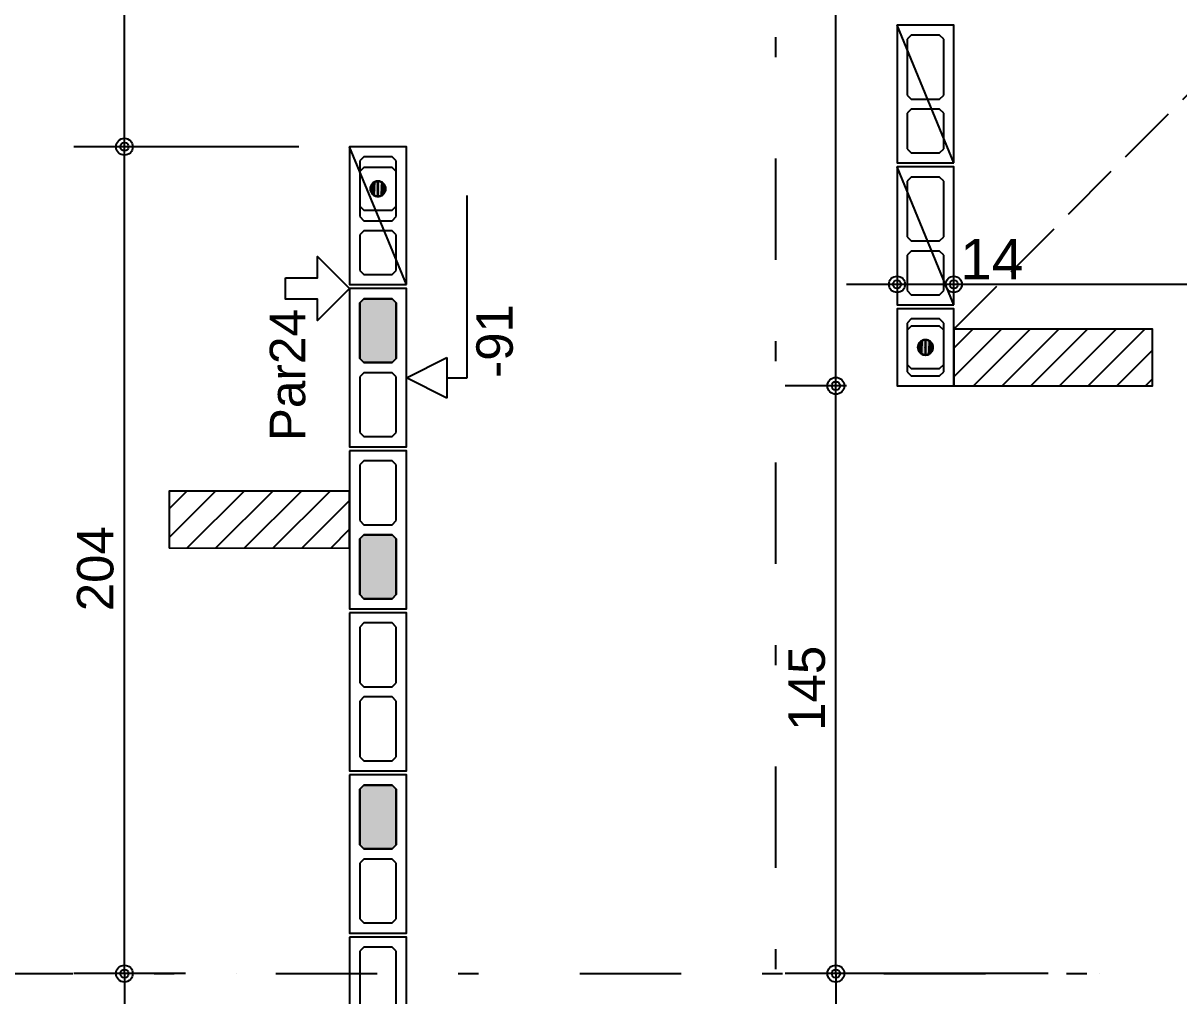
# Model space of a CAD drawing. Extents: x 0 to 119, y 0 to 84.
# Drawn here: x 22.53 to 28.23, y 52.63 to 57.43 of the extents above; entities that cross this region are included whole.
import ezdxf

# ---------------------------------------------------------------- set-up
doc = ezdxf.new("R2010")
doc.units = 0
doc.header["$MEASUREMENT"] = 0
doc.linetypes.add('ESTILO_TQS_0003', pattern=[1.5, 0.5, -0.4, 0.1, -0.5])
doc.linetypes.add('ESTILO_TQS_0005', pattern=[0.4, 0.3, -0.1])
for name, color, linetype in [('18', 6, 'CONTINUOUS'), ('20', 1, 'CONTINUOUS'), ('27', 250, 'CONTINUOUS'), ('29', 9, 'CONTINUOUS'), ('3', 7, 'CONTINUOUS'), ('35', 255, 'CONTINUOUS'), ('45', 7, 'CONTINUOUS'), ('9', 8, 'CONTINUOUS')]:
    doc.layers.add(name, color=color, linetype=linetype)
doc.styles.add('TQS_ARIAL', font='arial.ttf')

msp = doc.modelspace()

# ---------------------------------------------------------------- linework, layer by layer
at = {"layer": '18', "color": 6, "linetype": 'ESTILO_TQS_0003'}
msp.add_line((26.2378, 71.761279), (26.2378, 35.258524), dxfattribs=at)
at = {"layer": '18', "color": 6, "linetype": 'Continuous'}
for p, q in [((24.7178, 55.68), (24.7178, 56.58)), ((24.4178, 55.68), (24.6178, 55.78)), ((24.6178, 55.78), (24.6178, 55.58)), ((24.6178, 55.58), (24.4178, 55.68)), ((24.6178, 55.68), (24.7178, 55.68))]:
    msp.add_line(p, q, dxfattribs=at)
at = {"layer": '20', "color": 1, "linetype": 'ESTILO_TQS_0003'}
msp.add_line((10.273328, 52.74), (47.431347, 52.74), dxfattribs=at)
at = {"layer": '27', "color": 250, "linetype": 'ESTILO_TQS_0005'}
for points in [[(27.0478, 57.055), (27.0678, 57.075), (27.0678, 57.35), (27.0478, 57.37), (26.9078, 57.37), (26.8878, 57.35), (26.8878, 57.075), (26.9078, 57.055), (27.0478, 57.055)], [(27.0478, 56.79), (27.0678, 56.81), (27.0678, 56.985), (27.0478, 57.005), (26.9078, 57.005), (26.8878, 56.985), (26.8878, 56.81), (26.9078, 56.79), (27.0478, 56.79)], [(24.3478, 56.455), (24.3678, 56.475), (24.3678, 56.75), (24.3478, 56.77), (24.2078, 56.77), (24.1878, 56.75), (24.1878, 56.475), (24.2078, 56.455), (24.3478, 56.455)], [(27.0478, 56.355), (27.0678, 56.375), (27.0678, 56.65), (27.0478, 56.67), (26.9078, 56.67), (26.8878, 56.65), (26.8878, 56.375), (26.9078, 56.355), (27.0478, 56.355)], [(24.3478, 56.19), (24.3678, 56.21), (24.3678, 56.385), (24.3478, 56.405), (24.2078, 56.405), (24.1878, 56.385), (24.1878, 56.21), (24.2078, 56.19), (24.3478, 56.19)], [(27.0478, 56.09), (27.0678, 56.11), (27.0678, 56.285), (27.0478, 56.305), (26.9078, 56.305), (26.8878, 56.285), (26.8878, 56.11), (26.9078, 56.09), (27.0478, 56.09)], [(24.2078, 56.07), (24.1878, 56.05), (24.1878, 55.775), (24.2078, 55.755), (24.3478, 55.755), (24.3678, 55.775), (24.3678, 56.05), (24.3478, 56.07), (24.2078, 56.07)], [(27.0478, 55.69), (27.0678, 55.71), (27.0678, 55.95), (27.0478, 55.97), (26.9078, 55.97), (26.8878, 55.95), (26.8878, 55.71), (26.9078, 55.69), (27.0478, 55.69)], [(24.2078, 55.705), (24.1878, 55.685), (24.1878, 55.41), (24.2078, 55.39), (24.3478, 55.39), (24.3678, 55.41), (24.3678, 55.685), (24.3478, 55.705), (24.2078, 55.705)], [(24.2078, 55.27), (24.1878, 55.25), (24.1878, 54.975), (24.2078, 54.955), (24.3478, 54.955), (24.3678, 54.975), (24.3678, 55.25), (24.3478, 55.27), (24.2078, 55.27)], [(24.2078, 54.905), (24.1878, 54.885), (24.1878, 54.61), (24.2078, 54.59), (24.3478, 54.59), (24.3678, 54.61), (24.3678, 54.885), (24.3478, 54.905), (24.2078, 54.905)], [(24.2078, 54.47), (24.1878, 54.45), (24.1878, 54.175), (24.2078, 54.155), (24.3478, 54.155), (24.3678, 54.175), (24.3678, 54.45), (24.3478, 54.47), (24.2078, 54.47)], [(24.2078, 54.105), (24.1878, 54.085), (24.1878, 53.81), (24.2078, 53.79), (24.3478, 53.79), (24.3678, 53.81), (24.3678, 54.085), (24.3478, 54.105), (24.2078, 54.105)], [(24.2078, 53.67), (24.1878, 53.65), (24.1878, 53.375), (24.2078, 53.355), (24.3478, 53.355), (24.3678, 53.375), (24.3678, 53.65), (24.3478, 53.67), (24.2078, 53.67)], [(24.2078, 53.305), (24.1878, 53.285), (24.1878, 53.01), (24.2078, 52.99), (24.3478, 52.99), (24.3678, 53.01), (24.3678, 53.285), (24.3478, 53.305), (24.2078, 53.305)], [(24.2078, 52.87), (24.1878, 52.85), (24.1878, 52.575), (24.2078, 52.555), (24.3478, 52.555), (24.3678, 52.575), (24.3678, 52.85), (24.3478, 52.87), (24.2078, 52.87)]]:
    msp.add_lwpolyline(points, dxfattribs=at)
at = {"layer": '29', "color": 9, "linetype": 'Continuous'}
for p, q in [((27.1178, 55.684914), (27.352886, 55.92)), ((27.1178, 55.826335), (27.211465, 55.92)), ((27.214307, 55.64), (27.494307, 55.92)), ((27.355729, 55.64), (27.635729, 55.92)), ((27.49715, 55.64), (27.77715, 55.92)), ((27.638571, 55.64), (27.918571, 55.92)), ((27.779993, 55.64), (28.059993, 55.92)), ((27.921414, 55.64), (28.097758, 55.816344)), ((28.062836, 55.64), (28.097758, 55.674922)), ((23.248194, 54.892363), (23.47591, 55.11988)), ((23.248194, 55.033723), (23.334427, 55.11988)), ((23.337499, 54.840231), (23.617393, 55.11988)), ((23.47892, 54.840169), (23.758877, 55.11988)), ((23.620342, 54.840107), (23.90036, 55.11988)), ((23.761763, 54.840045), (24.041843, 55.11988)), ((23.903184, 54.839983), (24.1378, 55.074393)), ((24.044606, 54.839921), (24.1378, 54.933034))]:
    msp.add_line(p, q, dxfattribs=at)
for points in [[(27.1178, 55.64), (28.097758, 55.64), (28.097758, 55.92), (27.1178, 55.92), (27.1178, 55.64)], [(23.248194, 54.84027), (24.1378, 54.83988), (24.1378, 55.11988), (23.248194, 55.11988), (23.248194, 54.83988)]]:
    msp.add_lwpolyline(points, dxfattribs=at)
at = {"layer": '3', "color": 7, "linetype": 'Continuous'}
for p, q in [((27.1178, 56.74), (26.8378, 57.42)), ((24.4178, 56.14), (24.1378, 56.82)), ((24.2078, 56.7175), (24.1878, 56.6975)), ((24.3478, 56.7175), (24.2078, 56.7175)), ((24.3678, 56.6975), (24.3478, 56.7175)), ((27.1178, 56.04), (26.8378, 56.72)), ((24.1878, 56.6975), (24.1878, 56.5275)), ((24.3678, 56.5275), (24.3678, 56.6975)), ((24.1878, 56.5275), (24.2078, 56.5075)), ((24.2078, 56.5075), (24.3478, 56.5075)), ((24.3478, 56.5075), (24.3678, 56.5275)), ((26.9078, 55.935), (26.8878, 55.915)), ((27.0478, 55.935), (26.9078, 55.935)), ((27.0678, 55.915), (27.0478, 55.935)), ((26.8878, 55.915), (26.8878, 55.745)), ((27.0678, 55.745), (27.0678, 55.915)), ((26.8878, 55.745), (26.9078, 55.725)), ((26.9078, 55.725), (27.0478, 55.725)), ((27.0478, 55.725), (27.0678, 55.745))]:
    msp.add_line(p, q, dxfattribs=at)
for points in [[(27.1178, 56.74), (27.1178, 57.42), (26.8378, 57.42), (26.8378, 56.74), (27.1178, 56.74)], [(24.4178, 56.14), (24.4178, 56.82), (24.1378, 56.82), (24.1378, 56.14), (24.4178, 56.14)], [(27.1178, 56.04), (27.1178, 56.72), (26.8378, 56.72), (26.8378, 56.04), (27.1178, 56.04)], [(24.2778, 56.6131), (24.277861, 56.613097), (24.277921, 56.613088), (24.27798, 56.613072), (24.278037, 56.613051), (24.278091, 56.613025), (24.278143, 56.612992), (24.278191, 56.612955), (24.278235, 56.612913), (24.278274, 56.612867), (24.278309, 56.612817), (24.278339, 56.612764), (24.278363, 56.612708), (24.278381, 56.61265), (24.278393, 56.612591), (24.278399, 56.61253), (24.278399, 56.61247), (24.278393, 56.612409), (24.278381, 56.61235), (24.278363, 56.612292), (24.278339, 56.612236), (24.278309, 56.612183), (24.278274, 56.612133), (24.278235, 56.612087), (24.278191, 56.612045), (24.278143, 56.612008), (24.278091, 56.611975), (24.278037, 56.611949), (24.27798, 56.611928), (24.277921, 56.611912), (24.277861, 56.611903), (24.2778, 56.6119), (24.2778, 56.6503), (24.273976, 56.650106), (24.270191, 56.649526), (24.266484, 56.648566), (24.262893, 56.647237), (24.259456, 56.64555), (24.256206, 56.643525), (24.253178, 56.641181), (24.250403, 56.638543), (24.247909, 56.635638), (24.245721, 56.632495), (24.243863, 56.629147), (24.242353, 56.625628), (24.241207, 56.621975), (24.240436, 56.618224), (24.240049, 56.614415), (24.240049, 56.610585), (24.240436, 56.606776), (24.241207, 56.603025), (24.242353, 56.599372), (24.243863, 56.595853), (24.245721, 56.592505), (24.247909, 56.589362), (24.250403, 56.586457), (24.253178, 56.583819), (24.256206, 56.581475), (24.259456, 56.57945), (24.262893, 56.577763), (24.266484, 56.576434), (24.270191, 56.575474), (24.273976, 56.574894), (24.2778, 56.5747), (24.2778, 56.6131)], [(24.2778, 56.6119), (24.277739, 56.611903), (24.277679, 56.611912), (24.27762, 56.611928), (24.277563, 56.611949), (24.277509, 56.611975), (24.277457, 56.612008), (24.277409, 56.612045), (24.277365, 56.612087), (24.277326, 56.612133), (24.277291, 56.612183), (24.277261, 56.612236), (24.277237, 56.612292), (24.277219, 56.61235), (24.277207, 56.612409), (24.277201, 56.61247), (24.277201, 56.61253), (24.277207, 56.612591), (24.277219, 56.61265), (24.277237, 56.612708), (24.277261, 56.612764), (24.277291, 56.612817), (24.277326, 56.612867), (24.277365, 56.612913), (24.277409, 56.612955), (24.277457, 56.612992), (24.277509, 56.613025), (24.277563, 56.613051), (24.27762, 56.613072), (24.277679, 56.613088), (24.277739, 56.613097), (24.2778, 56.6131), (24.2778, 56.5747), (24.281624, 56.574894), (24.285409, 56.575474), (24.289116, 56.576434), (24.292707, 56.577763), (24.296144, 56.57945), (24.299394, 56.581475), (24.302422, 56.583819), (24.305197, 56.586457), (24.307691, 56.589362), (24.309879, 56.592505), (24.311737, 56.595853), (24.313247, 56.599372), (24.314393, 56.603025), (24.315164, 56.606776), (24.315551, 56.610585), (24.315551, 56.614415), (24.315164, 56.618224), (24.314393, 56.621975), (24.313247, 56.625628), (24.311737, 56.629147), (24.309879, 56.632495), (24.307691, 56.635638), (24.305197, 56.638543), (24.302422, 56.641181), (24.299394, 56.643525), (24.296144, 56.64555), (24.292707, 56.647237), (24.289116, 56.648566), (24.285409, 56.649526), (24.281624, 56.650106), (24.2778, 56.6503), (24.2778, 56.6119)], [(23.821853, 56.172658), (23.979826, 56.172658), (23.979826, 56.277974), (24.1378, 56.12), (23.979826, 55.962026), (23.979826, 56.067342), (23.821853, 56.067342), (23.821853, 56.172658)], [(24.1378, 56.12), (24.1378, 55.34), (24.4178, 55.34), (24.4178, 56.12), (24.1378, 56.12)], [(27.1178, 55.64), (27.1178, 56.02), (26.8378, 56.02), (26.8378, 55.64), (27.1178, 55.64)], [(26.9778, 55.8306), (26.977861, 55.830597), (26.977921, 55.830588), (26.97798, 55.830572), (26.978037, 55.830551), (26.978091, 55.830525), (26.978143, 55.830492), (26.978191, 55.830455), (26.978235, 55.830413), (26.978274, 55.830367), (26.978309, 55.830317), (26.978339, 55.830264), (26.978363, 55.830208), (26.978381, 55.83015), (26.978393, 55.830091), (26.978399, 55.83003), (26.978399, 55.82997), (26.978393, 55.829909), (26.978381, 55.82985), (26.978363, 55.829792), (26.978339, 55.829736), (26.978309, 55.829683), (26.978274, 55.829633), (26.978235, 55.829587), (26.978191, 55.829545), (26.978143, 55.829508), (26.978091, 55.829475), (26.978037, 55.829449), (26.97798, 55.829428), (26.977921, 55.829412), (26.977861, 55.829403), (26.9778, 55.8294), (26.9778, 55.8678), (26.973976, 55.867606), (26.970191, 55.867026), (26.966484, 55.866066), (26.962893, 55.864737), (26.959456, 55.86305), (26.956206, 55.861025), (26.953178, 55.858681), (26.950403, 55.856043), (26.947909, 55.853138), (26.945721, 55.849995), (26.943863, 55.846647), (26.942353, 55.843128), (26.941207, 55.839475), (26.940436, 55.835724), (26.940049, 55.831915), (26.940049, 55.828085), (26.940436, 55.824276), (26.941207, 55.820525), (26.942353, 55.816872), (26.943863, 55.813353), (26.945721, 55.810005), (26.947909, 55.806862), (26.950403, 55.803957), (26.953178, 55.801319), (26.956206, 55.798975), (26.959456, 55.79695), (26.962893, 55.795263), (26.966484, 55.793934), (26.970191, 55.792974), (26.973976, 55.792394), (26.9778, 55.7922), (26.9778, 55.8306)], [(26.9778, 55.8294), (26.977739, 55.829403), (26.977679, 55.829412), (26.97762, 55.829428), (26.977563, 55.829449), (26.977509, 55.829475), (26.977457, 55.829508), (26.977409, 55.829545), (26.977365, 55.829587), (26.977326, 55.829633), (26.977291, 55.829683), (26.977261, 55.829736), (26.977237, 55.829792), (26.977219, 55.82985), (26.977207, 55.829909), (26.977201, 55.82997), (26.977201, 55.83003), (26.977207, 55.830091), (26.977219, 55.83015), (26.977237, 55.830208), (26.977261, 55.830264), (26.977291, 55.830317), (26.977326, 55.830367), (26.977365, 55.830413), (26.977409, 55.830455), (26.977457, 55.830492), (26.977509, 55.830525), (26.977563, 55.830551), (26.97762, 55.830572), (26.977679, 55.830588), (26.977739, 55.830597), (26.9778, 55.8306), (26.9778, 55.7922), (26.981624, 55.792394), (26.985409, 55.792974), (26.989116, 55.793934), (26.992707, 55.795263), (26.996144, 55.79695), (26.999394, 55.798975), (27.002422, 55.801319), (27.005197, 55.803957), (27.007691, 55.806862), (27.009879, 55.810005), (27.011737, 55.813353), (27.013247, 55.816872), (27.014393, 55.820525), (27.015164, 55.824276), (27.015551, 55.828085), (27.015551, 55.831915), (27.015164, 55.835724), (27.014393, 55.839475), (27.013247, 55.843128), (27.011737, 55.846647), (27.009879, 55.849995), (27.007691, 55.853138), (27.005197, 55.856043), (27.002422, 55.858681), (26.999394, 55.861025), (26.996144, 55.86305), (26.992707, 55.864737), (26.989116, 55.866066), (26.985409, 55.867026), (26.981624, 55.867606), (26.9778, 55.8678), (26.9778, 55.8294)], [(24.1378, 55.32), (24.1378, 54.54), (24.4178, 54.54), (24.4178, 55.32), (24.1378, 55.32)], [(24.1378, 54.52), (24.1378, 53.74), (24.4178, 53.74), (24.4178, 54.52), (24.1378, 54.52)], [(24.1378, 53.72), (24.1378, 52.94), (24.4178, 52.94), (24.4178, 53.72), (24.1378, 53.72)], [(24.1378, 52.92), (24.1378, 52.14), (24.4178, 52.14), (24.4178, 52.92), (24.1378, 52.92)]]:
    msp.add_lwpolyline(points, dxfattribs=at)
for centre in [(24.2778, 56.6125), (26.9778, 55.83)]:
    msp.add_circle(centre, 0.0372, dxfattribs=at)
for points in [[(24.240049, 56.614415), (24.240049, 56.610585), (24.240436, 56.618224)], [(24.240049, 56.610585), (24.240436, 56.606776), (24.240436, 56.618224)], [(24.240436, 56.618224), (24.240436, 56.606776), (24.241207, 56.621975)], [(24.240436, 56.606776), (24.241207, 56.603025), (24.241207, 56.621975)], [(24.241207, 56.621975), (24.241207, 56.603025), (24.242353, 56.625628)], [(24.241207, 56.603025), (24.242353, 56.599372), (24.242353, 56.625628)], [(24.242353, 56.625628), (24.242353, 56.599372), (24.243863, 56.629147)], [(24.242353, 56.599372), (24.243863, 56.595853), (24.243863, 56.629147)], [(24.243863, 56.629147), (24.243863, 56.595853), (24.245721, 56.632495)], [(24.243863, 56.595853), (24.245721, 56.592505), (24.245721, 56.632495)], [(24.245721, 56.632495), (24.245721, 56.592505), (24.247909, 56.635638)], [(24.245721, 56.592505), (24.247909, 56.589362), (24.247909, 56.635638)], [(24.247909, 56.635638), (24.247909, 56.589362), (24.250403, 56.638543)], [(24.247909, 56.589362), (24.250403, 56.586457), (24.250403, 56.638543)], [(24.250403, 56.638543), (24.250403, 56.586457), (24.253178, 56.641181)], [(24.250403, 56.586457), (24.253178, 56.583819), (24.253178, 56.641181)], [(24.253178, 56.641181), (24.253178, 56.583819), (24.256206, 56.643525)], [(24.253178, 56.583819), (24.256206, 56.581475), (24.256206, 56.643525)], [(24.256206, 56.643525), (24.256206, 56.581475), (24.259456, 56.64555)], [(24.256206, 56.581475), (24.259456, 56.57945), (24.259456, 56.64555)], [(24.259456, 56.64555), (24.259456, 56.57945), (24.262893, 56.647237)], [(24.259456, 56.57945), (24.262893, 56.577763), (24.262893, 56.647237)], [(24.262893, 56.647237), (24.262893, 56.577763), (24.266484, 56.648566)], [(24.262893, 56.577763), (24.266484, 56.576434), (24.266484, 56.648566)], [(24.266484, 56.648566), (24.266484, 56.576434), (24.270191, 56.649526)], [(24.266484, 56.576434), (24.270191, 56.575474), (24.270191, 56.649526)], [(24.273976, 56.574894), (24.273976, 56.650106), (24.270191, 56.575474)], [(24.270191, 56.649526), (24.270191, 56.575474), (24.273976, 56.650106)], [(24.273976, 56.574894), (24.2778, 56.6131), (24.2778, 56.6503)], [(24.273976, 56.574894), (24.2778, 56.6503), (24.273976, 56.650106)], [(24.273976, 56.574894), (24.2778, 56.5747), (24.2778, 56.6131)], [(24.277365, 56.612087), (24.2778, 56.6119), (24.277326, 56.612133)], [(24.2778, 56.6119), (24.2778, 56.6119), (24.277326, 56.612133)], [(24.277326, 56.612133), (24.2778, 56.6119), (24.277326, 56.612133)], [(24.2778, 56.6119), (24.2778, 56.6119), (24.277326, 56.612133)], [(24.277326, 56.612133), (24.2778, 56.6119), (24.277326, 56.612133)], [(24.2778, 56.6119), (24.2778, 56.6119), (24.277326, 56.612133)], [(24.277409, 56.612045), (24.2778, 56.6119), (24.277365, 56.612087)], [(24.2778, 56.6119), (24.2778, 56.6119), (24.277365, 56.612087)], [(24.277365, 56.612087), (24.2778, 56.6119), (24.277365, 56.612087)], [(24.2778, 56.6119), (24.2778, 56.6119), (24.277365, 56.612087)], [(24.277457, 56.612008), (24.2778, 56.6119), (24.277409, 56.612045)], [(24.2778, 56.6119), (24.2778, 56.6119), (24.277409, 56.612045)], [(24.277509, 56.611975), (24.2778, 56.6119), (24.277457, 56.612008)], [(24.2778, 56.6119), (24.2778, 56.6119), (24.277457, 56.612008)], [(24.27762, 56.611928), (24.2778, 56.6119), (24.277509, 56.611975)], [(24.2778, 56.6119), (24.2778, 56.6119), (24.277509, 56.611975)], [(24.2778, 56.6119), (24.2778, 56.6119), (24.27762, 56.611928)], [(24.2778, 56.6119), (24.2778, 56.6119), (24.27762, 56.611928)], [(24.2778, 56.6119), (24.281624, 56.650106), (24.2778, 56.6503)], [(24.2778, 56.6119), (24.2778, 56.5747), (24.281624, 56.650106)], [(24.2778, 56.5747), (24.281624, 56.574894), (24.281624, 56.650106)], [(24.2778, 56.6131), (24.278274, 56.612867), (24.2778, 56.6131)], [(24.278274, 56.612867), (24.278274, 56.612867), (24.2778, 56.6131)], [(24.2778, 56.6131), (24.278274, 56.612867), (24.2778, 56.6131)], [(24.278274, 56.612867), (24.278274, 56.612867), (24.2778, 56.6131)], [(24.2778, 56.6131), (24.278274, 56.612867), (24.2778, 56.6131)], [(24.278274, 56.612867), (24.278235, 56.612913), (24.2778, 56.6131)], [(24.2778, 56.6131), (24.278235, 56.612913), (24.2778, 56.6131)], [(24.278235, 56.612913), (24.278235, 56.612913), (24.2778, 56.6131)], [(24.2778, 56.6131), (24.278235, 56.612913), (24.2778, 56.6131)], [(24.278235, 56.612913), (24.278191, 56.612955), (24.2778, 56.6131)], [(24.2778, 56.6131), (24.278191, 56.612955), (24.2778, 56.6131)], [(24.278191, 56.612955), (24.278143, 56.612992), (24.2778, 56.6131)], [(24.2778, 56.6131), (24.278143, 56.612992), (24.2778, 56.6131)], [(24.278143, 56.612992), (24.278091, 56.613025), (24.2778, 56.6131)], [(24.2778, 56.6131), (24.278091, 56.613025), (24.2778, 56.6131)], [(24.278091, 56.613025), (24.27798, 56.613072), (24.2778, 56.6131)], [(24.2778, 56.6131), (24.27798, 56.613072), (24.2778, 56.6131)], [(24.27798, 56.613072), (24.2778, 56.6131), (24.2778, 56.6131)], [(24.2778, 56.6131), (24.2778, 56.6131), (24.2778, 56.6131)], [(24.2778, 56.6131), (24.2778, 56.6131), (24.2778, 56.6131)], [(24.2778, 56.6131), (24.2778, 56.6131), (24.2778, 56.6131)], [(24.2778, 56.6131), (24.2778, 56.6131), (24.2778, 56.6131)], [(24.2778, 56.6131), (24.2778, 56.6131), (24.2778, 56.6131)], [(24.2778, 56.6131), (24.2778, 56.6131), (24.2778, 56.6131)], [(24.2778, 56.6131), (24.2778, 56.6131), (24.2778, 56.6131)], [(24.2778, 56.6131), (24.2778, 56.6131), (24.2778, 56.6131)], [(24.2778, 56.6131), (24.2778, 56.6131), (24.2778, 56.6131)], [(24.2778, 56.6131), (24.2778, 56.6131), (24.2778, 56.6131)], [(24.2778, 56.6131), (24.2778, 56.6131), (24.2778, 56.6131)], [(24.2778, 56.6131), (24.2778, 56.6131), (24.2778, 56.6131)], [(24.2778, 56.6119), (24.2778, 56.6119), (24.2778, 56.6119)], [(24.2778, 56.6119), (24.2778, 56.6119), (24.2778, 56.6119)], [(24.2778, 56.6119), (24.2778, 56.6119), (24.2778, 56.6119)], [(24.2778, 56.6119), (24.2778, 56.6119), (24.2778, 56.6119)], [(24.2778, 56.6119), (24.2778, 56.6119), (24.2778, 56.6119)], [(24.2778, 56.6119), (24.2778, 56.6119), (24.2778, 56.6119)], [(24.2778, 56.6119), (24.2778, 56.6119), (24.2778, 56.6119)], [(24.2778, 56.6119), (24.2778, 56.6119), (24.2778, 56.6119)], [(24.2778, 56.6119), (24.2778, 56.6119), (24.2778, 56.6119)], [(24.2778, 56.6119), (24.2778, 56.6119), (24.2778, 56.6119)], [(24.2778, 56.6119), (24.2778, 56.6119), (24.2778, 56.6119)], [(24.2778, 56.6119), (24.2778, 56.6119), (24.2778, 56.6119)], [(24.281624, 56.650106), (24.281624, 56.574894), (24.285409, 56.649526)], [(24.281624, 56.574894), (24.285409, 56.575474), (24.285409, 56.649526)], [(24.285409, 56.649526), (24.285409, 56.575474), (24.289116, 56.648566)], [(24.285409, 56.575474), (24.289116, 56.576434), (24.289116, 56.648566)], [(24.289116, 56.648566), (24.289116, 56.576434), (24.292707, 56.647237)], [(24.289116, 56.576434), (24.292707, 56.577763), (24.292707, 56.647237)], [(24.292707, 56.647237), (24.292707, 56.577763), (24.296144, 56.64555)], [(24.292707, 56.577763), (24.296144, 56.57945), (24.296144, 56.64555)], [(24.296144, 56.64555), (24.296144, 56.57945), (24.299394, 56.643525)], [(24.296144, 56.57945), (24.299394, 56.581475), (24.299394, 56.643525)], [(24.299394, 56.643525), (24.299394, 56.581475), (24.302422, 56.641181)], [(24.299394, 56.581475), (24.302422, 56.583819), (24.302422, 56.641181)], [(24.302422, 56.641181), (24.302422, 56.583819), (24.305197, 56.638543)], [(24.302422, 56.583819), (24.305197, 56.586457), (24.305197, 56.638543)], [(24.305197, 56.638543), (24.305197, 56.586457), (24.307691, 56.635638)], [(24.305197, 56.586457), (24.307691, 56.589362), (24.307691, 56.635638)], [(24.307691, 56.635638), (24.307691, 56.589362), (24.309879, 56.632495)], [(24.307691, 56.589362), (24.309879, 56.592505), (24.309879, 56.632495)], [(24.309879, 56.632495), (24.309879, 56.592505), (24.311737, 56.629147)], [(24.309879, 56.592505), (24.311737, 56.595853), (24.311737, 56.629147)], [(24.311737, 56.629147), (24.311737, 56.595853), (24.313247, 56.625628)], [(24.311737, 56.595853), (24.313247, 56.599372), (24.313247, 56.625628)], [(24.313247, 56.625628), (24.313247, 56.599372), (24.314393, 56.621975)], [(24.313247, 56.599372), (24.314393, 56.603025), (24.314393, 56.621975)], [(24.314393, 56.621975), (24.314393, 56.603025), (24.315164, 56.618224)], [(24.314393, 56.603025), (24.315164, 56.606776), (24.315164, 56.618224)], [(24.315164, 56.618224), (24.315164, 56.606776), (24.315551, 56.614415)], [(24.315164, 56.606776), (24.315551, 56.610585), (24.315551, 56.614415)], [(26.953178, 55.858681), (26.953178, 55.801319), (26.956206, 55.861025)], [(26.953178, 55.801319), (26.956206, 55.798975), (26.956206, 55.861025)], [(26.956206, 55.861025), (26.956206, 55.798975), (26.959456, 55.86305)], [(26.956206, 55.798975), (26.959456, 55.79695), (26.959456, 55.86305)], [(26.959456, 55.86305), (26.959456, 55.79695), (26.962893, 55.864737)], [(26.959456, 55.79695), (26.962893, 55.795263), (26.962893, 55.864737)], [(26.962893, 55.864737), (26.962893, 55.795263), (26.966484, 55.866066)], [(26.962893, 55.795263), (26.966484, 55.793934), (26.966484, 55.866066)], [(26.966484, 55.866066), (26.966484, 55.793934), (26.970191, 55.867026)], [(26.966484, 55.793934), (26.970191, 55.792974), (26.970191, 55.867026)], [(26.973976, 55.792394), (26.973976, 55.867606), (26.970191, 55.792974)], [(26.970191, 55.867026), (26.970191, 55.792974), (26.973976, 55.867606)], [(26.973976, 55.792394), (26.9778, 55.8306), (26.9778, 55.8678)], [(26.973976, 55.792394), (26.9778, 55.8678), (26.973976, 55.867606)], [(26.9778, 55.8294), (26.981624, 55.867606), (26.9778, 55.8678)], [(26.9778, 55.8294), (26.9778, 55.7922), (26.981624, 55.867606)], [(26.9778, 55.7922), (26.981624, 55.792394), (26.981624, 55.867606)], [(26.981624, 55.867606), (26.981624, 55.792394), (26.985409, 55.867026)], [(26.981624, 55.792394), (26.985409, 55.792974), (26.985409, 55.867026)], [(26.985409, 55.867026), (26.985409, 55.792974), (26.989116, 55.866066)], [(26.985409, 55.792974), (26.989116, 55.793934), (26.989116, 55.866066)], [(26.989116, 55.866066), (26.989116, 55.793934), (26.992707, 55.864737)], [(26.989116, 55.793934), (26.992707, 55.795263), (26.992707, 55.864737)], [(26.992707, 55.864737), (26.992707, 55.795263), (26.996144, 55.86305)], [(26.992707, 55.795263), (26.996144, 55.79695), (26.996144, 55.86305)], [(26.996144, 55.86305), (26.996144, 55.79695), (26.999394, 55.861025)], [(26.996144, 55.79695), (26.999394, 55.798975), (26.999394, 55.861025)], [(26.999394, 55.861025), (26.999394, 55.798975), (27.002422, 55.858681)], [(26.940049, 55.831915), (26.940049, 55.828085), (26.940436, 55.835724)], [(26.940049, 55.828085), (26.940436, 55.824276), (26.940436, 55.835724)], [(26.940436, 55.835724), (26.940436, 55.824276), (26.941207, 55.839475)], [(26.940436, 55.824276), (26.941207, 55.820525), (26.941207, 55.839475)], [(26.941207, 55.839475), (26.941207, 55.820525), (26.942353, 55.843128)], [(26.941207, 55.820525), (26.942353, 55.816872), (26.942353, 55.843128)], [(26.942353, 55.843128), (26.942353, 55.816872), (26.943863, 55.846647)], [(26.942353, 55.816872), (26.943863, 55.813353), (26.943863, 55.846647)], [(26.943863, 55.846647), (26.943863, 55.813353), (26.945721, 55.849995)], [(26.943863, 55.813353), (26.945721, 55.810005), (26.945721, 55.849995)], [(26.945721, 55.849995), (26.945721, 55.810005), (26.947909, 55.853138)], [(26.945721, 55.810005), (26.947909, 55.806862), (26.947909, 55.853138)], [(26.947909, 55.853138), (26.947909, 55.806862), (26.950403, 55.856043)], [(26.947909, 55.806862), (26.950403, 55.803957), (26.950403, 55.856043)], [(26.950403, 55.856043), (26.950403, 55.803957), (26.953178, 55.858681)], [(26.950403, 55.803957), (26.953178, 55.801319), (26.953178, 55.858681)], [(26.973976, 55.792394), (26.9778, 55.7922), (26.9778, 55.8306)], [(26.977365, 55.829587), (26.9778, 55.8294), (26.977326, 55.829633)], [(26.9778, 55.8294), (26.9778, 55.8294), (26.977326, 55.829633)], [(26.977326, 55.829633), (26.9778, 55.8294), (26.977326, 55.829633)], [(26.9778, 55.8294), (26.9778, 55.8294), (26.977326, 55.829633)], [(26.977326, 55.829633), (26.9778, 55.8294), (26.977326, 55.829633)], [(26.9778, 55.8294), (26.9778, 55.8294), (26.977326, 55.829633)], [(26.977409, 55.829545), (26.9778, 55.8294), (26.977365, 55.829587)], [(26.9778, 55.8294), (26.9778, 55.8294), (26.977365, 55.829587)], [(26.977365, 55.829587), (26.9778, 55.8294), (26.977365, 55.829587)], [(26.9778, 55.8294), (26.9778, 55.8294), (26.977365, 55.829587)], [(26.977457, 55.829508), (26.9778, 55.8294), (26.977409, 55.829545)], [(26.9778, 55.8294), (26.9778, 55.8294), (26.977409, 55.829545)], [(26.977509, 55.829475), (26.9778, 55.8294), (26.977457, 55.829508)], [(26.9778, 55.8294), (26.9778, 55.8294), (26.977457, 55.829508)], [(26.97762, 55.829428), (26.9778, 55.8294), (26.977509, 55.829475)], [(26.9778, 55.8294), (26.9778, 55.8294), (26.977509, 55.829475)], [(26.9778, 55.8294), (26.9778, 55.8294), (26.97762, 55.829428)], [(26.9778, 55.8294), (26.9778, 55.8294), (26.97762, 55.829428)], [(26.9778, 55.8306), (26.978274, 55.830367), (26.9778, 55.8306)], [(26.978274, 55.830367), (26.978274, 55.830367), (26.9778, 55.8306)], [(26.9778, 55.8306), (26.978274, 55.830367), (26.9778, 55.8306)], [(26.978274, 55.830367), (26.978274, 55.830367), (26.9778, 55.8306)], [(26.9778, 55.8306), (26.978274, 55.830367), (26.9778, 55.8306)], [(26.978274, 55.830367), (26.978235, 55.830413), (26.9778, 55.8306)], [(26.9778, 55.8306), (26.978235, 55.830413), (26.9778, 55.8306)], [(26.978235, 55.830413), (26.978235, 55.830413), (26.9778, 55.8306)], [(26.9778, 55.8306), (26.978235, 55.830413), (26.9778, 55.8306)], [(26.978235, 55.830413), (26.978191, 55.830455), (26.9778, 55.8306)], [(26.9778, 55.8306), (26.978191, 55.830455), (26.9778, 55.8306)], [(26.978191, 55.830455), (26.978143, 55.830492), (26.9778, 55.8306)], [(26.9778, 55.8306), (26.978143, 55.830492), (26.9778, 55.8306)], [(26.978143, 55.830492), (26.978091, 55.830525), (26.9778, 55.8306)], [(26.9778, 55.8306), (26.978091, 55.830525), (26.9778, 55.8306)], [(26.978091, 55.830525), (26.97798, 55.830572), (26.9778, 55.8306)], [(26.9778, 55.8306), (26.97798, 55.830572), (26.9778, 55.8306)], [(26.97798, 55.830572), (26.9778, 55.8306), (26.9778, 55.8306)], [(26.9778, 55.8306), (26.9778, 55.8306), (26.9778, 55.8306)], [(26.9778, 55.8306), (26.9778, 55.8306), (26.9778, 55.8306)], [(26.9778, 55.8306), (26.9778, 55.8306), (26.9778, 55.8306)], [(26.9778, 55.8306), (26.9778, 55.8306), (26.9778, 55.8306)], [(26.9778, 55.8306), (26.9778, 55.8306), (26.9778, 55.8306)], [(26.9778, 55.8306), (26.9778, 55.8306), (26.9778, 55.8306)], [(26.9778, 55.8306), (26.9778, 55.8306), (26.9778, 55.8306)], [(26.9778, 55.8306), (26.9778, 55.8306), (26.9778, 55.8306)], [(26.9778, 55.8306), (26.9778, 55.8306), (26.9778, 55.8306)], [(26.9778, 55.8306), (26.9778, 55.8306), (26.9778, 55.8306)], [(26.9778, 55.8306), (26.9778, 55.8306), (26.9778, 55.8306)], [(26.9778, 55.8306), (26.9778, 55.8306), (26.9778, 55.8306)], [(26.9778, 55.8294), (26.9778, 55.8294), (26.9778, 55.8294)], [(26.9778, 55.8294), (26.9778, 55.8294), (26.9778, 55.8294)], [(26.9778, 55.8294), (26.9778, 55.8294), (26.9778, 55.8294)], [(26.9778, 55.8294), (26.9778, 55.8294), (26.9778, 55.8294)], [(26.9778, 55.8294), (26.9778, 55.8294), (26.9778, 55.8294)], [(26.9778, 55.8294), (26.9778, 55.8294), (26.9778, 55.8294)], [(26.9778, 55.8294), (26.9778, 55.8294), (26.9778, 55.8294)], [(26.9778, 55.8294), (26.9778, 55.8294), (26.9778, 55.8294)], [(26.9778, 55.8294), (26.9778, 55.8294), (26.9778, 55.8294)], [(26.9778, 55.8294), (26.9778, 55.8294), (26.9778, 55.8294)], [(26.9778, 55.8294), (26.9778, 55.8294), (26.9778, 55.8294)], [(26.9778, 55.8294), (26.9778, 55.8294), (26.9778, 55.8294)], [(26.999394, 55.798975), (27.002422, 55.801319), (27.002422, 55.858681)], [(27.002422, 55.858681), (27.002422, 55.801319), (27.005197, 55.856043)], [(27.002422, 55.801319), (27.005197, 55.803957), (27.005197, 55.856043)], [(27.005197, 55.856043), (27.005197, 55.803957), (27.007691, 55.853138)], [(27.005197, 55.803957), (27.007691, 55.806862), (27.007691, 55.853138)], [(27.007691, 55.853138), (27.007691, 55.806862), (27.009879, 55.849995)], [(27.007691, 55.806862), (27.009879, 55.810005), (27.009879, 55.849995)], [(27.009879, 55.849995), (27.009879, 55.810005), (27.011737, 55.846647)], [(27.009879, 55.810005), (27.011737, 55.813353), (27.011737, 55.846647)], [(27.011737, 55.846647), (27.011737, 55.813353), (27.013247, 55.843128)], [(27.011737, 55.813353), (27.013247, 55.816872), (27.013247, 55.843128)], [(27.013247, 55.843128), (27.013247, 55.816872), (27.014393, 55.839475)], [(27.013247, 55.816872), (27.014393, 55.820525), (27.014393, 55.839475)], [(27.014393, 55.839475), (27.014393, 55.820525), (27.015164, 55.835724)], [(27.014393, 55.820525), (27.015164, 55.824276), (27.015164, 55.835724)], [(27.015164, 55.835724), (27.015164, 55.824276), (27.015551, 55.831915)], [(27.015164, 55.824276), (27.015551, 55.828085), (27.015551, 55.831915)]]:
    msp.add_solid(points, dxfattribs=at)
at = {"layer": '35', "color": 255, "linetype": 'Continuous'}
for p, q in [((26.536339, 55.64), (26.536339, 59.74)), ((23.027195, 56.82), (23.027195, 58.63988)), ((23.8878, 56.82), (22.777195, 56.82)), ((23.8878, 56.82), (22.777195, 56.82)), ((23.027195, 52.74), (23.027195, 56.82)), ((24.1378, 56.82), (24.1378, 56.82)), ((24.1378, 56.82), (24.1378, 56.82)), ((26.8378, 56.199499), (26.8378, 56.199499)), ((27.1178, 56.180905), (27.1178, 56.180905)), ((27.1178, 56.155902), (27.1178, 56.155902)), ((27.3678, 56.140905), (26.5878, 56.140905)), ((35.2878, 56.140905), (26.8678, 56.140905)), ((26.8378, 55.949499), (26.8378, 55.890905)), ((27.1178, 55.930905), (27.1178, 55.890905)), ((27.1178, 55.905902), (27.1178, 55.890905)), ((26.5878, 55.64), (26.286339, 55.64)), ((26.5878, 55.64), (26.286339, 55.64)), ((26.536339, 52.74), (26.536339, 55.64)), ((26.8378, 55.64), (26.8378, 55.64)), ((26.8378, 55.64), (26.8378, 55.64)), ((23.329416, 52.74), (22.777195, 52.74)), ((23.329416, 52.74), (22.777195, 52.74)), ((23.027195, 52.74), (23.027195, 50.12027)), ((23.579416, 52.74), (23.579416, 52.74)), ((23.579416, 52.74), (23.579416, 52.74)), ((27.583846, 52.74), (26.286339, 52.74)), ((27.583846, 52.74), (26.286339, 52.74)), ((26.536339, 52.74), (26.536339, 51.22)), ((27.833846, 52.74), (27.833846, 52.74)), ((27.833846, 52.74), (27.833846, 52.74))]:
    msp.add_line(p, q, dxfattribs=at)
for centre, radius in [((23.027195, 56.82), 0.041625), ((23.027195, 56.82), 0.041625), ((23.027195, 56.82), 0.02075), ((23.027195, 56.82), 0.02075), ((26.8378, 56.140905), 0.04), ((26.8378, 56.140905), 0.02), ((27.1178, 56.140905), 0.04), ((27.1178, 56.140905), 0.04), ((27.1178, 56.140905), 0.02), ((27.1178, 56.140905), 0.02), ((26.536339, 55.64), 0.041625), ((26.536339, 55.64), 0.041625), ((26.536339, 55.64), 0.02075), ((26.536339, 55.64), 0.02075), ((23.027195, 52.74), 0.041625), ((23.027195, 52.74), 0.041625), ((23.027195, 52.74), 0.02075), ((23.027195, 52.74), 0.02075), ((26.536339, 52.74), 0.041625), ((26.536339, 52.74), 0.041625), ((26.536339, 52.74), 0.02075), ((26.536339, 52.74), 0.02075)]:
    msp.add_circle(centre, radius, dxfattribs=at)
at = {"layer": '45', "linetype": 'ESTILO_TQS_0005'}
msp.add_line((27.1178, 55.92), (30.9278, 59.74), dxfattribs=at)
at = {"layer": '9', "color": 8, "linetype": 'Continuous'}
for points in [[(24.3478, 56.069952), (24.3678, 56.049952), (24.3678, 55.774952), (24.3478, 55.754952), (24.2078, 55.754952), (24.1878, 55.774951), (24.1878, 56.049951), (24.2078, 56.069952), (24.3478, 56.069952)], [(24.3478, 54.904952), (24.3678, 54.884952), (24.3678, 54.609952), (24.3478, 54.589952), (24.2078, 54.589952), (24.1878, 54.609951), (24.1878, 54.884951), (24.2078, 54.904952), (24.3478, 54.904952)], [(24.3478, 53.669952), (24.3678, 53.649952), (24.3678, 53.374952), (24.3478, 53.354952), (24.2078, 53.354952), (24.1878, 53.374951), (24.1878, 53.649951), (24.2078, 53.669952), (24.3478, 53.669952)]]:
    msp.add_lwpolyline(points, dxfattribs=at)
for points in [[(24.3478, 56.069952), (24.2078, 55.754952), (24.1878, 55.774951)], [(24.3478, 56.069952), (24.1878, 55.774951), (24.1878, 56.049951)], [(24.3478, 56.069952), (24.1878, 56.049951), (24.2078, 56.069952)], [(24.3478, 56.069952), (24.3478, 55.754952), (24.2078, 55.754952)], [(24.3478, 56.069952), (24.2078, 56.069952), (24.3478, 56.069952)], [(24.3478, 56.069952), (24.3678, 56.049952), (24.3678, 55.774952)], [(24.3478, 56.069952), (24.3678, 55.774952), (24.3478, 55.754952)], [(24.3478, 54.904952), (24.2078, 54.589952), (24.1878, 54.609951)], [(24.3478, 54.904952), (24.1878, 54.609951), (24.1878, 54.884951)], [(24.3478, 54.904952), (24.1878, 54.884951), (24.2078, 54.904952)], [(24.3478, 54.904952), (24.3478, 54.589952), (24.2078, 54.589952)], [(24.3478, 54.904952), (24.2078, 54.904952), (24.3478, 54.904952)], [(24.3478, 54.904952), (24.3678, 54.884952), (24.3678, 54.609952)], [(24.3478, 54.904952), (24.3678, 54.609952), (24.3478, 54.589952)], [(24.3478, 53.669952), (24.2078, 53.354952), (24.1878, 53.374951)], [(24.3478, 53.669952), (24.1878, 53.374951), (24.1878, 53.649951)], [(24.3478, 53.669952), (24.1878, 53.649951), (24.2078, 53.669952)], [(24.3478, 53.669952), (24.3478, 53.354952), (24.2078, 53.354952)], [(24.3478, 53.669952), (24.2078, 53.669952), (24.3478, 53.669952)], [(24.3478, 53.669952), (24.3678, 53.649952), (24.3678, 53.374952)], [(24.3478, 53.669952), (24.3678, 53.374952), (24.3478, 53.354952)]]:
    msp.add_solid(points, dxfattribs=at)

# ---------------------------------------------------------------- texts
at = {"layer": '18', "color": 6, "linetype": 'ESTILO_TQS_0003', "style": 'TQS_ARIAL'}
msp.add_text('-91', height=0.18, rotation=90, dxfattribs=at).set_placement((24.9428, 55.68))
at = {"layer": '3', "color": 7, "linetype": 'Continuous', "style": 'TQS_ARIAL'}
msp.add_text('Par24', height=0.175, rotation=90, dxfattribs=at).set_placement((23.91905, 55.367138))
at = {"layer": '35', "color": 255, "linetype": 'Continuous', "style": 'TQS_ARIAL'}
msp.add_text('14', height=0.2, dxfattribs=at).set_placement((27.149243, 56.165506))
for s, p in [('204', (22.973195, 54.528)), ('145', (26.482339, 53.938))]:
    msp.add_text(s, height=0.18, rotation=90, dxfattribs=at).set_placement(p)

doc.saveas('drawing.dxf')
